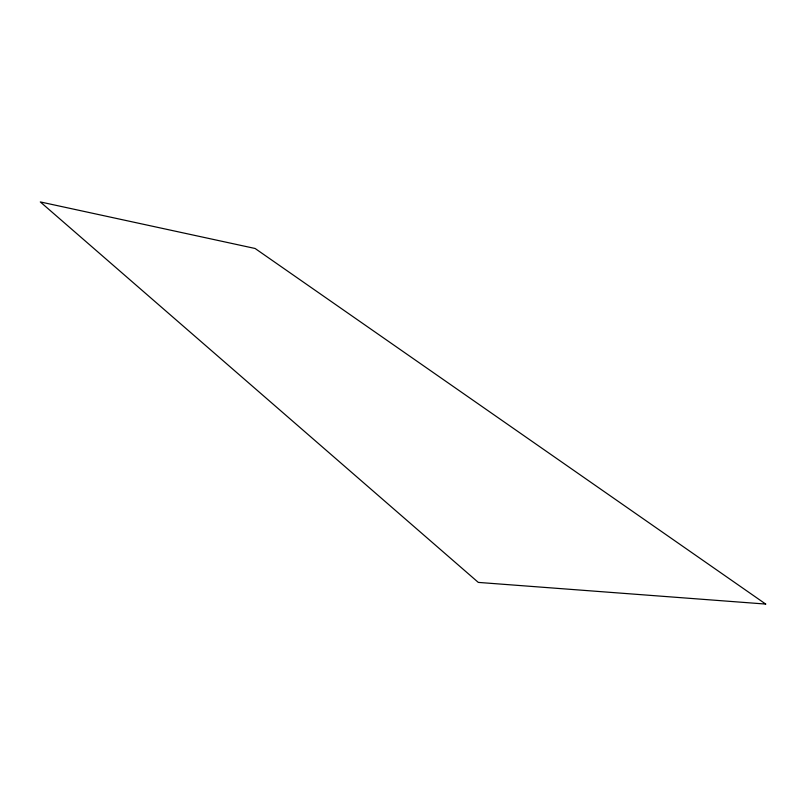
<?xml version="1.0" encoding="UTF-8"?>
<svg xmlns="http://www.w3.org/2000/svg" width="806" height="806" viewBox="0 0 806 806"><rect width="100%" height="100%" fill="white"/><g stroke="black" fill="none" stroke-linecap="round" stroke-linejoin="round"><path stroke-width="1.21" d="M765.7 604.067L478.311 582.406L40.3 201.933L255.109 248.48L765.7 604.067"/></g></svg>
